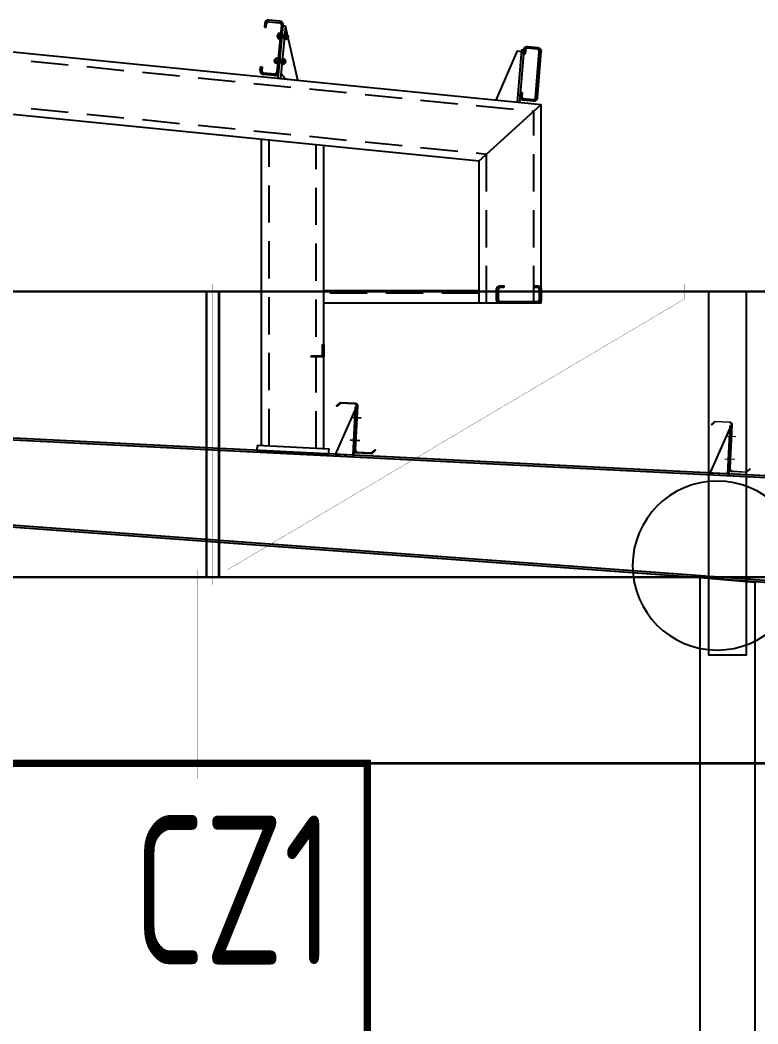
# Model space of a CAD drawing. Extents: x -33967 to 1773478, y -1022458 to -784650.
# Drawn here: x 1454172 to 1457141, y -988571 to -984528 of the extents above; entities that cross this region are included whole.
import ezdxf

# ---------------------------------------------------------------- set-up
doc = ezdxf.new("R2010")
doc.units = 0
doc.header["$LTSCALE"] = 1000
doc.header["$MEASUREMENT"] = 0
doc.linetypes.add('DASHED', pattern=[0.75, 0.5, -0.25])
for name, color, linetype in [('AXIS', 3, 'Continuous'), ('BOLT', 251, 'Continuous'), ('DIM_IDEN', 3, 'Continuous'), ('G L', 150, 'Continuous'), ('GZ', 50, 'Continuous'), ('LT', 27, 'Continuous'), ('Prof', 2, 'Continuous'), ('PZ', 202, 'Continuous'), ('SPACE', 7, 'Continuous'), ('TEXT', 7, 'Continuous'), ('型钢', 6, 'Continuous'), ('檩托板', 7, 'Continuous')]:
    doc.layers.add(name, color=color, linetype=linetype)
doc.layers.add('檩条', color=30, linetype='Continuous', lineweight=5)
doc.styles.add('TSSD_Label', font='tssdeng.shx', dxfattribs={"width": 0.7, "bigfont": 'hztxt.shx'})

# ---------------------------------------------------------------- blocks, each defined once
blk = doc.blocks.new('LT')
at = {"layer": '檩托板', "elevation": 0.3}
for points in [[(1356481.7, 98209.6), (1356487.7, 98210), (1356497.9, 98018.2), (1356491.9, 98017.9)], [(1356488.2, 98200), (1356497.9, 98018.2), (1356567.8, 98021.9)]]:
    blk.add_lwpolyline(points, close=True, dxfattribs=at)
at = {"layer": '檩条', "color": 1, "linetype": 'Continuous'}
for p, q in [((1356503.9, 98171, -1.7), (1356464.1, 98168.9, -1.7)), ((1356508.8, 98079.6, -1.7), (1356468.9, 98077.5, -1.7))]:
    blk.add_line(p, q, dxfattribs=at)
at = {"layer": '檩条', "elevation": -1.7}
blk.add_lwpolyline([(1356481.4, 98214.6, -0.414214), (1356490.9, 98225.1), (1356546.6, 98228.1), (1356560.7, 98215.4), (1356562.7, 98217.6), (1356547.7, 98231.2), (1356487.7, 98228, 0.414214), (1356478.3, 98217.5), (1356487.7, 98040.7, -0.414214), (1356478.2, 98030.2), (1356422.6, 98027.2), (1356408.4, 98040), (1356406.4, 98037.7), (1356421.5, 98024.2), (1356481.4, 98027.4, 0.414214), (1356490.9, 98037.9), (1356481.4, 98214.6)], format="xyb", dxfattribs=at)
at = {"layer": '檩条', "color": 1, "linetype": 'Continuous'}
for points in [[(1356481.5, 98157.6, -1.7), (1356480.2, 98182, -1.7), (1356490.5, 98158, -1.7), (1356489.2, 98182.5, -1.7)], [(1356485, 98090.6, -1.7), (1356486.3, 98066.2, -1.7), (1356494, 98091.1, -1.7), (1356495.3, 98066.7, -1.7)]]:
    blk.add_solid(points, dxfattribs=at)
blk = doc.blocks.new('A$C58A75D87')
at = {"layer": 'LT', "color": 1, "linetype": 'Continuous'}
for p, q in [((12.5, 153.1, -4), (-27.4, 151.1, -4)), ((12.5, 153.1, -4), (-27.4, 151.1, -4)), ((12.5, 153.1, -4), (-27.4, 151.1, -4)), ((12.5, 153.1, -4), (-27.4, 151.1, -4)), ((17, 61.7, -4), (-22.8, 59.7, -4)), ((17, 61.7, -4), (-22.8, 59.7, -4)), ((17, 61.7, -4), (-22.8, 59.7, -4)), ((17, 61.7, -4), (-22.8, 59.7, -4))]:
    blk.add_line(p, q, dxfattribs=at)
at = {"layer": 'LT', "elevation": -4}
blk.add_lwpolyline([(-9.8, 196.8, -0.414214), (-0.3, 207.2), (55.3, 210), (69.5, 197.3), (71.5, 199.5), (56.4, 213.1), (-3.5, 210.1, 0.414214), (-13, 199.6), (-4.1, 22.8, -0.414214), (-13.6, 12.3), (-69.3, 9.6), (-83.4, 22.3), (-85.5, 20.1), (-70.4, 6.5), (-10.5, 9.5, 0.414214), (-1, 20), (-9.8, 196.8)], format="xyb", dxfattribs=at)
blk.add_lwpolyline([(-9.8, 196.8, -0.414214), (-0.3, 207.2), (55.3, 210), (69.5, 197.3), (71.5, 199.5), (56.4, 213.1), (-3.5, 210.1, 0.414214), (-13, 199.6), (-4.1, 22.8, -0.414214), (-13.6, 12.3), (-69.3, 9.6), (-83.4, 22.3), (-85.5, 20.1), (-70.4, 6.5), (-10.5, 9.5, 0.414214), (-1, 20), (-9.8, 196.8)], format="xyb", dxfattribs=at)
at = {"layer": 'LT'}
for points in [[(-9.6, 191.8), (-3.6, 192.1), (6, 0.3), (0, 0)], [(-3.1, 182.1), (6, 0.3), (75.9, 3.8)], [(-3.1, 182.1), (6, 0.3), (75.9, 3.8)]]:
    blk.add_lwpolyline(points, close=True, dxfattribs=at)
at = {"layer": 'LT', "color": 1, "linetype": 'Continuous'}
for points in [[(-10, 139.7, -4), (-11.2, 164.2, -4), (-1, 140.1, -4), (-2.2, 164.6, -4)], [(-10, 139.7, -4), (-11.2, 164.2, -4), (-1, 140.1, -4), (-2.2, 164.6, -4)], [(-10, 139.7, -4), (-11.2, 164.2, -4), (-1, 140.1, -4), (-2.2, 164.6, -4)], [(-10, 139.7, -4), (-11.2, 164.2, -4), (-1, 140.1, -4), (-2.2, 164.6, -4)], [(-6.6, 72.7, -4), (-5.4, 48.3, -4), (2.3, 73.2, -4), (3.6, 48.7, -4)], [(-6.6, 72.7, -4), (-5.4, 48.3, -4), (2.3, 73.2, -4), (3.6, 48.7, -4)], [(-6.6, 72.7, -4), (-5.4, 48.3, -4), (2.3, 73.2, -4), (3.6, 48.7, -4)], [(-6.6, 72.7, -4), (-5.4, 48.3, -4), (2.3, 73.2, -4), (3.6, 48.7, -4)]]:
    blk.add_solid(points, dxfattribs=at)

msp = doc.modelspace()

# ---------------------------------------------------------------- linework, layer by layer
at = {"const_width": 30}
msp.add_lwpolyline([(1451968.6, -987521.5), (1455568.6, -987521.5), (1455568.6, -988721.5), (1451968.6, -988721.5)], close=True, dxfattribs=at)
at = {"layer": 'AXIS', "color": 3, "linetype": 'ByBlock', "const_width": 1}
for points in [[(1454946.9, -985591.5), (1454946.9, -985651.5), (1454946.9, -986741.5), (1454946.9, -986801.5)], [(1456845, -985591.5), (1456845, -985651.5), (1455006.9, -986741.5), (1455006.9, -986801.5)], [(1454886.9, -987581.5), (1454886.9, -987521.5), (1454886.9, -986801.5), (1454886.9, -986741.5)]]:
    msp.add_lwpolyline(points, dxfattribs=at)
at = {"layer": 'AXIS', "color": 6, "linetype": 'ByBlock', "const_width": 10}
msp.add_lwpolyline([(1454921.9, -985621.5), (1454971.9, -985621.5), (1454971.9, -986771.5), (1454921.9, -986771.5)], close=True, dxfattribs=at)
at = {"layer": 'BOLT'}
for p, q in [((1455207, -984586.8), (1455206, -984597.2)), ((1455207, -984586.8), (1455217.5, -984587.9)), ((1455207, -984586.8), (1455207, -984586.8)), ((1455210.7, -984582), (1455208.6, -984602.7)), ((1455218, -984582.7), (1455210.7, -984582)), ((1455216, -984603.5), (1455218, -984582.6)), ((1455232.5, -984589.1), (1455217.5, -984587.6)), ((1455232.6, -984588.6), (1455217.6, -984587.1)), ((1455218, -984582.6), (1455220.5, -984582.9)), ((1455220.5, -984582.9), (1455218.4, -984603.7)), ((1455220.1, -984587.5), (1455220.1, -984587.3)), ((1455220.1, -984587.3), (1455220.1, -984587.6)), ((1455231.4, -984600.5), (1455232.6, -984588.6)), ((1455250.5, -984590.9), (1455232.5, -984589.1)), ((1455236.5, -984589), (1455232.6, -984588.6)), ((1455237, -984584.5), (1455234.9, -984605.4)), ((1455236.5, -984589), (1455236.5, -984589.3)), ((1455236.5, -984589.1), (1455236.5, -984589)), ((1455239.5, -984584.7), (1455237, -984584.5)), ((1455237.4, -984605.6), (1455239.5, -984584.7)), ((1455246.3, -984590.8), (1455239, -984590)), ((1455239.5, -984584.9), (1455246.9, -984585.6)), ((1455246.9, -984585.6), (1455244.8, -984606.3)), ((1455250.5, -984590.9), (1455249.5, -984601.8)), ((1455250.5, -984591.2), (1455250.5, -984590.9)), ((1455206, -984597.2), (1455216.5, -984598.2)), ((1455208.6, -984602.7), (1455216, -984603.4)), ((1455216, -984603.5), (1455218.4, -984603.7)), ((1455231.4, -984600.5), (1455216.4, -984599)), ((1455231.4, -984600), (1455216.5, -984598.5)), ((1455218.4, -984603.7), (1455218.5, -984603.5)), ((1455249.5, -984601.8), (1455231.4, -984600)), ((1455231.4, -984600.5), (1455231.4, -984600.2)), ((1455231.4, -984600.4), (1455231.4, -984600.5)), ((1455235.4, -984600.9), (1455231.4, -984600.5)), ((1455234.9, -984605.4), (1455234.9, -984605.1)), ((1455237.4, -984605.6), (1455234.9, -984605.4)), ((1455244.8, -984606.3), (1455237.4, -984605.5)), ((1455245.3, -984601.1), (1455237.9, -984600.4)), ((1455196, -984696.7), (1455197.1, -984686.3)), ((1455196, -984696.7), (1455196, -984696.7)), ((1455196, -984696.7), (1455206.5, -984697.7)), ((1455197.1, -984686.3), (1455207.6, -984687.4)), ((1455198.6, -984702.2), (1455200.7, -984681.5)), ((1455206, -984702.9), (1455198.6, -984702.2)), ((1455200.7, -984681.5), (1455208.1, -984682.2)), ((1455208.1, -984682.1), (1455206, -984703)), ((1455206, -984703), (1455208.5, -984703.3)), ((1455221.5, -984699.5), (1455206.5, -984698)), ((1455221.4, -984700), (1455206.5, -984698.5)), ((1455222.6, -984688.1), (1455207.6, -984686.6)), ((1455222.6, -984688.6), (1455207.6, -984687.1)), ((1455208.1, -984682.1), (1455210.6, -984682.4)), ((1455208.5, -984703.3), (1455210.6, -984682.4)), ((1455208.9, -984698.8), (1455209, -984698.5)), ((1455209, -984698.6), (1455208.9, -984698.8)), ((1455210.6, -984682.4), (1455210.6, -984682.6)), ((1455222.6, -984688.1), (1455221.4, -984700)), ((1455225.4, -984700.4), (1455221.4, -984700)), ((1455239.5, -984701.3), (1455221.5, -984699.5)), ((1455226.6, -984688.5), (1455222.6, -984688.1)), ((1455222.6, -984688.3), (1455222.6, -984688.1)), ((1455222.6, -984688.1), (1455222.6, -984688.4)), ((1455240.6, -984690.4), (1455222.6, -984688.6)), ((1455225, -984704.9), (1455227, -984684)), ((1455227.4, -984705.1), (1455225, -984704.9)), ((1455225.4, -984700.4), (1455225.4, -984700.1)), ((1455225.4, -984700.3), (1455225.4, -984700.4)), ((1455229.5, -984684.3), (1455227, -984684)), ((1455227, -984684), (1455227, -984684.3)), ((1455229.5, -984684.3), (1455227.4, -984705.1)), ((1455227.5, -984705), (1455234.8, -984705.8)), ((1455235.4, -984700.6), (1455228, -984699.9)), ((1455236.4, -984690.3), (1455229, -984689.5)), ((1455236.9, -984685.1), (1455229.5, -984684.4)), ((1455234.8, -984705.8), (1455236.9, -984685.1)), ((1455239.5, -984701.3), (1455240.6, -984690.4)), ((1455239.5, -984701), (1455239.5, -984701.3))]:
    msp.add_line(p, q, dxfattribs=at)
for centre, start, end in [((1455215.7, -984586.9), 121.8048, 179.1173), ((1455240.9, -984589.4), 349.4615, 46.774), ((1455214.6, -984598.8), 169.4615, 226.774), ((1455239.7, -984601.3), 301.8048, 359.1173), ((1455204.6, -984698.3), 169.4615, 226.774), ((1455205.8, -984686.4), 121.8048, 179.1173), ((1455229.7, -984700.8), 301.8048, 359.1173), ((1455230.9, -984688.9), 349.4615, 46.774)]:
    msp.add_arc(centre, 5.58, start, end, dxfattribs=at)
at = {"layer": 'DIM_IDEN'}
msp.add_lwpolyline([(1457316.8, -986725.1, 1), (1456636.4, -986725.1, 1)], format="xyb", close=True, dxfattribs=at)
at = {"layer": 'G L', "color": 8}
for points in [[(1462298.6, -986620), (1453768.6, -986193.5)], [(1462298.6, -986628), (1453768.6, -986201.5)], [(1462298.6, -987162), (1453768.6, -986536)], [(1462298.6, -987170.1), (1453768.6, -986544)]]:
    msp.add_lwpolyline(points, dxfattribs=at)
at = {"layer": 'GZ', "color": 8}
for points in [[(1456943.6, -985621.5), (1457093.6, -985621.5), (1457093.6, -987086.1), (1456943.6, -987086.1)], [(1456908.6, -995621.5), (1456908.3, -986773.5), (1457127.8, -986791.5), (1457128.6, -995621.5)]]:
    msp.add_lwpolyline(points, close=True, dxfattribs=at)
at = {"layer": 'LT', "linetype": 'ByBlock', "const_width": 10}
for points in [[(1408058.3, -985621.5), (1462978.3, -985621.5)], [(1408058.6, -986771.5), (1462978.3, -986771.5)], [(1408058.6, -987521.5), (1462978.3, -987521.5)]]:
    msp.add_lwpolyline(points, dxfattribs=at)
at = {"layer": 'Prof'}
for p, q in [((1455156.3, -984541.8), (1455154.8, -984556.7)), ((1455161.8, -984557.4), (1455163.3, -984542.5)), ((1455172, -984535.3), (1455216.8, -984539.8)), ((1455217.5, -984532.8), (1455172.7, -984528.3)), ((1455224, -984548.5), (1455205.1, -984737.6)), ((1455212, -984738.3), (1455230.9, -984549.2)), ((1455154.8, -984556.7), (1455161.8, -984557.4)), ((1455137.4, -984730.8), (1455138.9, -984715.9)), ((1455138.9, -984715.9), (1455145.9, -984716.6)), ((1455145.9, -984716.6), (1455144.4, -984731.5)), ((1455195.6, -984751.7), (1455150.8, -984747.2)), ((1455151.5, -984740.3), (1455196.3, -984744.7))]:
    msp.add_line(p, q, dxfattribs=at)
for points in [[(1456191.8, -984820.5), (1456190.3, -984835.5, 0.414214), (1456197.5, -984844.2), (1456237.3, -984848.2, 0.414214), (1456246, -984841), (1456261, -984654.6, 0.414214), (1456253.8, -984645.8), (1456214, -984641.8, 0.414214), (1456205.2, -984649), (1456203.8, -984663.9), (1456196.8, -984663.2), (1456198.3, -984648.3, -0.414214), (1456214.7, -984634.9), (1456254.5, -984638.8, -0.414214), (1456267.9, -984655.3), (1456253, -984841.7, -0.414214), (1456236.6, -984855.2), (1456196.8, -984851.2, -0.414214), (1456183.4, -984834.8), (1456184.8, -984819.9)], [(1456118.6, -985605.5), (1456103.6, -985605.5, 0.414214), (1456095.6, -985613.5), (1456095.6, -985653.5, 0.414214), (1456103.6, -985661.5), (1456253.6, -985661.5, 0.414214), (1456261.6, -985653.5), (1456261.6, -985613.5, 0.414214), (1456253.6, -985605.5), (1456238.6, -985605.5), (1456238.6, -985598.5), (1456253.6, -985598.5, -0.414214), (1456268.6, -985613.5), (1456268.6, -985653.5, -0.414214), (1456253.6, -985668.5), (1456103.6, -985668.5, -0.414214), (1456088.6, -985653.5), (1456088.6, -985613.5, -0.414214), (1456103.6, -985598.5), (1456118.6, -985598.5)]]:
    msp.add_lwpolyline(points, format="xyb", close=True, dxfattribs=at)
for centre, radius, start, end in [((1455171.2, -984543.3), 15, 84.2894, 174.2894), ((1455171.2, -984543.3), 8, 84.2894, 174.2894), ((1455216, -984547.7), 8, 354.2894, 84.2894), ((1455216, -984547.7), 15, 354.2894, 84.2894), ((1455152.3, -984732.3), 15, 174.2894, 264.2894), ((1455152.3, -984732.3), 8, 174.2894, 264.2894), ((1455197.1, -984736.8), 15, 264.2894, 354.2894), ((1455197.1, -984736.8), 8, 264.2894, 354.2894)]:
    msp.add_arc(centre, radius, start, end, dxfattribs=at)
at = {"layer": 'PZ'}
for p, q in [((1455209.6, -984762.6), (1455230.7, -984551.3)), ((1455240.2, -984552.3), (1455219.1, -984763.6)), ((1455240.2, -984552.3), (1455230.7, -984551.3)), ((1455288.7, -984770.6), (1455240.2, -984552.3)), ((1456172.6, -984652.5), (1456085.7, -984850.2)), ((1456172.6, -984652.5), (1456189.7, -984654.3)), ((1455238.2, -984765.5), (1455221.1, -984743.8)), ((1455219.1, -984763.6), (1455209.6, -984762.6)), ((1455238.2, -984765.5), (1455288.7, -984770.6))]:
    msp.add_line(p, q, dxfattribs=at)
for points in [[(1456198.3, -984648.3), (1456180.9, -984859.8), (1456172.9, -984859), (1456190.4, -984647.5)], [(1455125.4, -986241.4), (1455123.8, -986261.3), (1455413.3, -986275.8), (1455414.9, -986255.8)]]:
    msp.add_lwpolyline(points, close=True, dxfattribs=at)
at = {"layer": '型钢', "color": 8}
for p, q in [((1453768.6, -984618.5), (1456268.6, -984868.5)), ((1453768.6, -984869.8), (1456018.6, -985094.8)), ((1456018.6, -985094.8), (1456268.6, -984868.5)), ((1456268.6, -985668.5), (1456268.6, -984868.5)), ((1455143.6, -986242.3), (1455143.6, -985007.3)), ((1455393.6, -986254.8), (1455393.6, -985032.3)), ((1456018.6, -985668.5), (1456018.6, -985094.8)), ((1456018.6, -985618.5), (1455393.6, -985618.5)), ((1456018.6, -985668.5), (1455393.6, -985668.5)), ((1456268.6, -985668.5), (1456018.6, -985668.5))]:
    msp.add_line(p, q, dxfattribs=at)
at = {"layer": '型钢', "color": 8, "linetype": 'DASHED', "ltscale": 0.3}
for p, q in [((1453768.6, -984648.7), (1456238.6, -984895.7)), ((1453768.6, -984839.6), (1456048.6, -985067.6)), ((1456238.6, -985668.5), (1456238.6, -984895.7)), ((1455173.6, -986243.8), (1455173.6, -985007.3)), ((1455363.6, -986253.3), (1455363.6, -985032.3)), ((1456048.6, -985668.5), (1456048.6, -985067.6)), ((1456018.6, -985628.5), (1455393.6, -985628.5))]:
    msp.add_line(p, q, dxfattribs=at)
at = {"layer": '型钢', "color": 8}
msp.add_lwpolyline([(1455393.6, -985885), (1455343.6, -985885), (1455343.6, -985881.7, -0.414214), (1455345.2, -985880), (1455383.1, -985880, 0.414214), (1455388.6, -985874.5), (1455388.6, -985836.7, -0.414214), (1455390.2, -985835), (1455393.6, -985835)], format="xyb", close=True, dxfattribs=at)

# ---------------------------------------------------------------- block references
at = {"xscale": -1}
msp.add_blockref('A$C58A75D87', (1455516.4, -986280.9), dxfattribs=at)
at = {"layer": 'SPACE', "color": 8, "xscale": -1, "rotation": 0.1868720425198944}
msp.add_blockref('LT', (2813828.9, -1079949.5, -0.3), dxfattribs=at)

# ---------------------------------------------------------------- texts
at = {"layer": 'TEXT', "style": 'TSSD_Label', "width": 0.7}
msp.add_text('CZ1', height=600, dxfattribs=at).set_placement((1454627.7, -988331.5))

doc.saveas('drawing.dxf')
